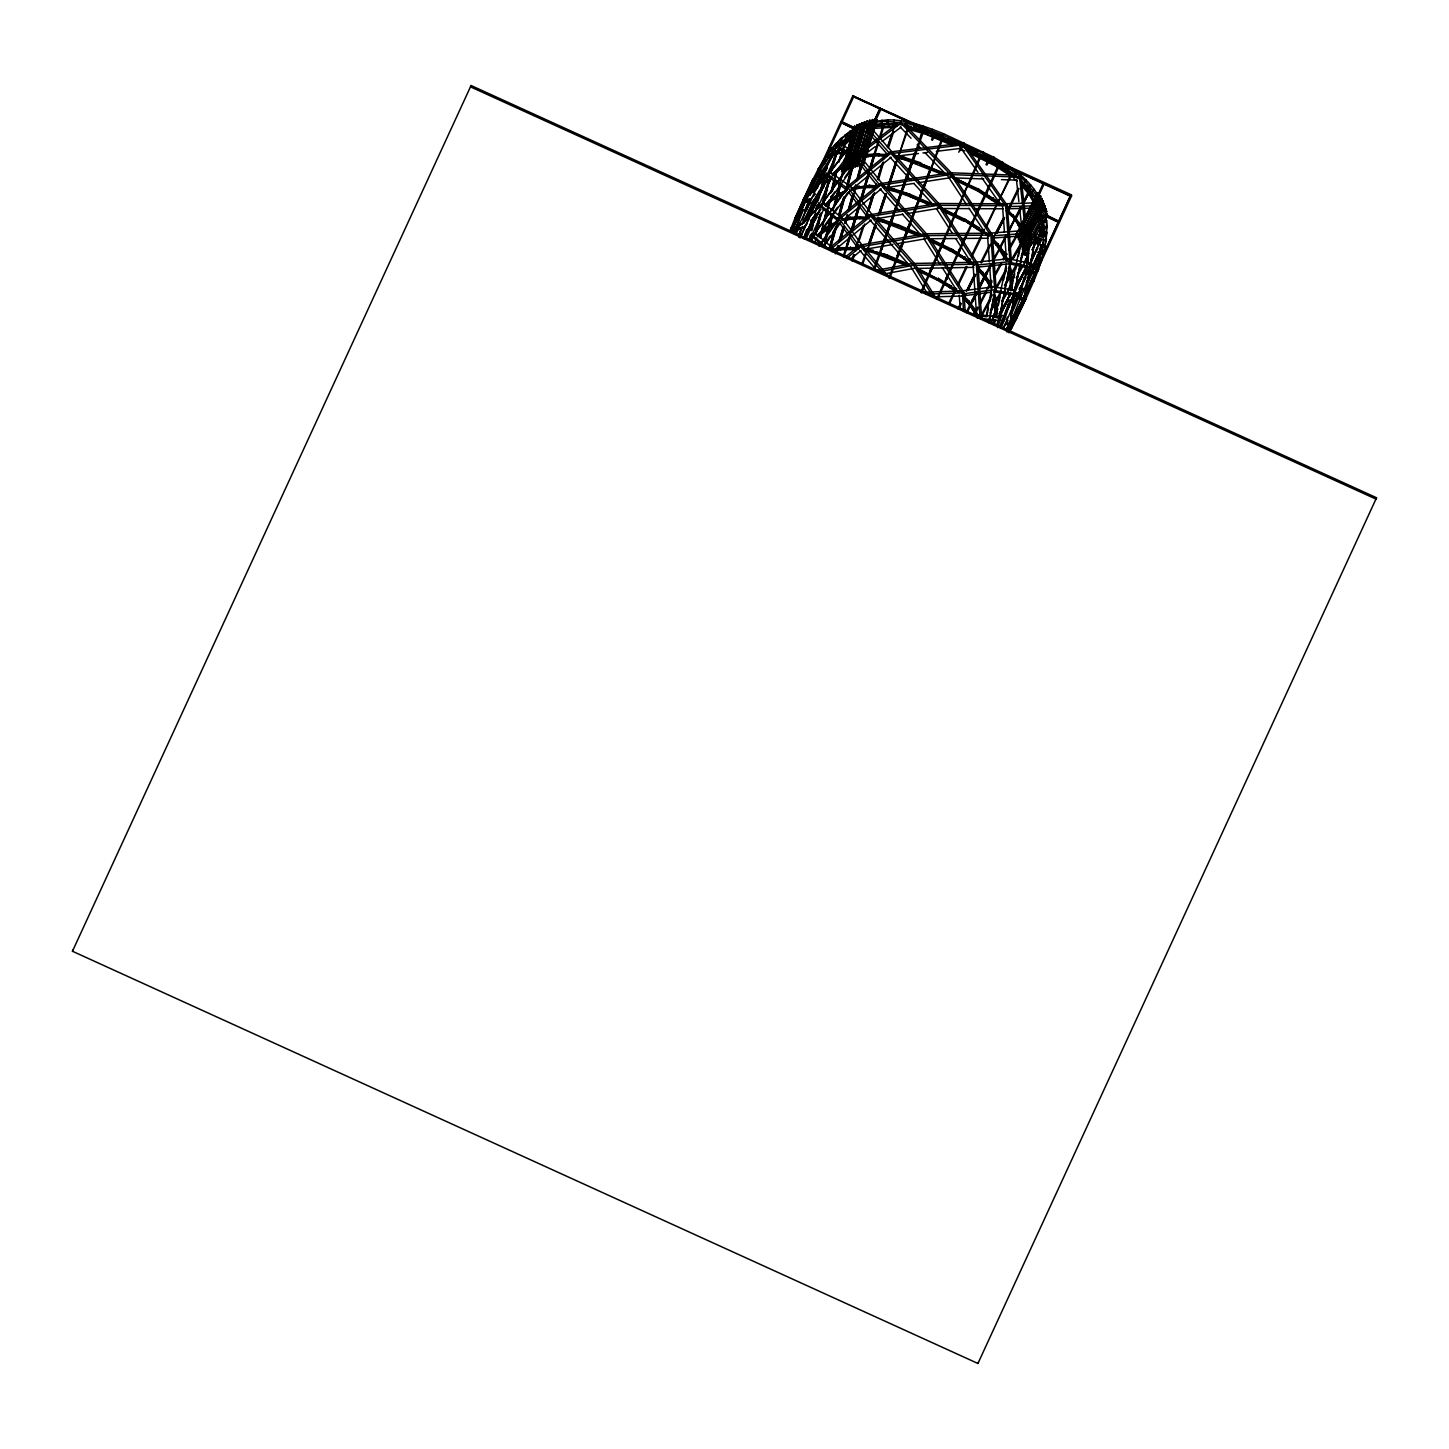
<?xml version="1.0" encoding="UTF-8"?>
<svg xmlns="http://www.w3.org/2000/svg" width="1449" height="1449" viewBox="0 0 1449 1449"><rect width="100%" height="100%" fill="white"/><g stroke="black" fill="none" stroke-linecap="round" stroke-linejoin="round"><path stroke-width="1.5" d="M887.331 123.509L887.965 119.814L894.142 120.032L893.435 123.726L899.956 124.415L900.735 120.738L894.232 120.032L893.526 123.726L887.331 123.509L887.965 119.814L870.632 121.897M1010.804 259.914L998.868 320.664L1010.804 259.914L1007.182 259.661M1047.029 226.352L1046.377 233.959L1044.131 233.796L1044.168 227.801L1046.413 227.891L1047.029 226.279L1045.979 216.77M1041.577 260.476L1037.955 270.728L1035.836 269.985L1036.452 268.409L1038.553 269.242L1037.937 270.764L1035.836 269.931L1038.842 261.255L1040.98 261.961L1043.208 254.209L1045.852 240.317L1046.413 227.891M838.464 217.748L858.949 245.859L862.517 245.732L842.032 217.64L838.464 217.748L838.373 221.262L847.339 233.543M1039.549 234.992L1039.766 227.312M847.085 190.217L847.23 186.722L850.798 186.649L872.642 215.34L869.092 215.412L847.23 186.722M866.357 219.107L859.782 218.6L859.837 217.314L868.621 218.002M875.051 187.899L869.346 187.464L869.617 185.381L858.75 187.012L859.003 188.261L869.436 187.464L869.726 185.381L879.253 186.106M886.77 156.365L878.782 155.749L878.855 154.482L887.15 154.282M878.782 155.749L879.181 153.666L868.15 154.5L867.969 156.583L864.021 157.579M995.046 317.367L995.463 308.891L997.111 308.076L996.006 298.349L994.702 298.458L995.372 316.552M996.369 317.476L996.785 308.999M996.695 316.661L997.111 308.184L995.481 308.999L996.785 308.891L994.575 295.433M1010.442 290.506L1009.736 271.615L1011.384 270.709L1012.525 280.852L1011.764 290.597M1010.768 289.691L1011.221 280.852L1012.525 280.943L1012.09 289.8M1026.508 262.034L1026.888 254.336L1028.536 253.521L1028.047 249.282M1026.725 263.157L1027.214 253.521L1028.536 253.521L1028.047 263.265M1027.812 262.142L1028.21 254.426M1040.871 237.201L1041.704 226.442L1043.008 226.551L1042.519 236.495M1041.197 236.386L1041.704 226.442M1042.193 237.292L1042.193 222.874M1044.349 220.628L1046.595 220.538L1046.413 227.801L1044.168 227.891L1044.783 226.279L1042.61 246.584L1038.824 261.309L1040.962 261.997L1041.596 260.422M1044.403 236.368L1044.747 232.184L1046.993 232.347M994.304 324.522L994.829 320.265M997.546 327.601L999.303 317.802L995.789 316.86M998.234 326.315L999.303 317.802M1009.971 324.504L1014.698 291.032L1009.971 324.504L1006.457 323.58L1007.254 317.132M1008.341 308.528L1009.428 299.943M1038.48 243.197L1039.024 239.085M1044.801 247.036L1042.61 246.511L1044.82 246.964L1046.468 238.777M1026.562 263.899L1030.927 239.411M1034.948 237.31L1030.311 266.978L1036.27 233.597M1037.738 221.733L1040.509 206.138M1038.643 220.248L1039.839 213.564M1020.259 298.585L1021.056 294.328M1026.001 269.641L1026.798 265.384M1024.153 297.48L1030.692 264.279L1025.168 294.129M906.349 265.565L872.352 252.361L872.66 251.13L887.313 255.06L909.157 264.442M863.097 248.214L872.986 250.315L872.352 252.361L866.484 251.112M918.213 235.752L882.912 222.041L883.636 220.013L898.434 224.921M876.826 220.737L882.984 222.059L883.564 219.994L873.276 217.803M887.114 189.692L893.562 191.069L894.196 189.022L909.628 194.148L908.903 196.158L893.49 191.051L894.124 189.004L883.401 186.722M920.912 162.849L904.756 157.506L904.122 159.535L896.424 157.887M994.105 324.522L994.883 320.573M1009.536 296.755L1010.351 292.626L998.053 321.624M1010.007 301.157L1009.192 305.286L1007.906 304.996L1009.174 305.359L1010.333 300.341M1024.932 273.626L1026.635 264.986M1027.504 267.431L1020.005 294.564L1018.738 294.147L1024.099 277.864M955.253 145.262L914.609 129.414L915.261 127.367L931.979 132.91M1040.02 242.925L1040.78 239.103L1029.678 266.236M1040.563 247.018L1039.44 252.742L1038.136 252.452L1039.766 251.927L1040.889 246.203M986.226 315.936L991.46 289.891M986.697 316.806L988.435 308.112M989.739 301.609L991.496 292.933M988.544 322.638L995.517 287.916L989.45 321.334M995.264 317.403L1006.294 263.953M998.343 305.449L1000.1 296.882M1003.632 279.784L1006.276 266.96M1010.678 290.633L1021.183 240.208M1013.829 278.262L1014.735 273.861M1015.658 269.478L1016.564 265.095M1018.393 256.328L1020.223 247.562M1023.447 247.073L1014.246 293.893L1022.94 252.235M804.34 237.781L805.264 233.506M808.524 218.582L809.919 212.188M806.513 229.666L805.173 238.161L806.115 233.887M808.85 218.998L813.396 200.034M810.299 214.687L812.889 204.218M805.97 236.422L807.365 230.029M810.625 215.104L814.247 200.415M796.081 234.43L798.508 225.7L795.954 234.213M1039.984 257.85L1042.429 248.54M814.537 215.104L810.987 230.319M815.533 210.721L816.512 206.338M817.508 201.972L824.101 176.343M811.784 228.598L817.308 204.635M818.305 200.252L824.898 174.623M814.899 217.658L813.903 222.041L813.052 221.661L814.7 220.32L816.185 213.746M817.671 207.189L818.649 202.806M821.8 206.211L826.147 187.591M822.597 204.49L828.393 179.676M823.141 204.508L829.245 180.056L823.92 202.806M809.176 239.429L810.226 235.1M811.838 230.699L813.396 224.197M810.552 237.636L811.585 233.307M830.694 193.297L833.736 180.727M834.751 176.524L836.562 170.62L832.849 189.855M831.491 191.576L834.026 181.107M835.041 176.923L836.562 170.638L835.602 176.905M832.052 191.576L834.588 181.089M825.568 218.944L831.309 196.14M814.791 234.847L819.826 214.434M815.57 233.144L820.116 214.76M816.131 233.18L821.185 212.749M816.928 231.46L821.474 213.094M840.04 182.339L832.976 209.634M841.108 178.1L843.771 167.523M843.499 170.04L833.211 210.014M840.348 184.82L834.932 205.83M840.601 185.237L835.711 204.128M808.777 201.103L809.357 198.821L802.583 220.031M822.869 224.414L826.546 209.942M827.614 205.812L829.444 199.962L827.922 208.239M824.771 220.646L826.872 212.387M841.561 171.471L854.62 126.154L856.431 126.969L844.169 170.565L843.372 172.268L841.561 171.471L854.62 126.154M857.047 124.886L846.832 160.169L848.643 160.966L845.691 171.054L843.861 170.257L856.25 126.606L857.047 124.886L860.525 126.244M843.861 170.257L846.832 160.169L848.643 160.966L846.216 169.153L846.995 167.45L859.492 123.726L861.322 124.542M798.001 230.373L799.124 226.062M824.535 240.588L831.328 215.901M832.124 214.18L825.314 238.868M832.722 214.18L825.948 238.922M827.886 233.126L832.976 214.561M859.492 123.726L847.683 163.574L848.462 161.853L850.291 162.668L848.824 168.247L848.027 169.95L844.658 168.555M847.176 183.769L851.668 166.726M846.85 186.323L851.903 167.142M853.081 164.951L846.343 190.543L845.492 190.163L847.14 188.823L845.492 190.163M847.701 186.704L853.316 165.385M849.386 166.454L861.992 122.676L863.821 123.491L851.197 167.251L849.386 166.454L848.589 168.156L861.992 122.676M812.599 201.773L811.223 210.413M815.932 189.348L818.395 181.397L817.58 187.99M816.167 189.692L818.395 181.397M825.839 170.022L826.981 165.802M826.057 170.402L827.777 164.081M824.372 178.825L825.532 174.605M821.71 189.765L826.328 172.884M819.5 237.165L820.695 232.8M819.681 237.636L829.444 199.962L830.295 200.342M820.333 237.527L821.529 233.18M820.532 237.998L822.072 228.906L822.923 229.268M838.591 215.376L843.191 198.567M838.808 215.756L843.988 196.865M845.129 192.663L846.288 188.461M839.442 215.738L844.622 196.847M839.659 216.136L844.839 197.227M852.827 168.066L866.357 122.549L864.546 121.734L863.749 123.455L851.016 167.251L852.827 168.066L866.339 122.604L867.118 120.901L870.777 122.694L871.573 120.973L869.744 120.176L868.965 121.879L856.069 165.566L854.258 164.751L867.118 120.901M864.546 121.734L851.795 165.548L855.29 167.269L858.297 158.448L860.126 159.245L858.587 164.86L857.79 166.563L855.979 165.766L869.744 120.176M856.522 180.527L861.249 163.393M856.721 180.962L861.449 163.828M857.971 178.752L861.503 165.91M858.17 179.205L862.3 164.208M859.692 160.948L872.425 119.543L874.236 120.358L860.344 165.983L858.514 165.168L872.425 119.543M1006.457 323.58L1007.381 320.175M829.987 172.848L834.153 157.905M830.186 173.264L836.145 151.91M831.436 171.091L832.614 166.816M834.407 160.404L836.979 152.29L832.215 169.37M823.865 247.417L826.745 237.201M862.155 160.93L863.224 157.162M861.901 162.976L875.142 119.035L876.971 119.85L863.713 163.791L862.934 165.476L861.104 164.679L861.901 162.976L863.713 163.791M862.934 165.476L875.54 123.6M838.844 161.564L841.905 150.768M839.025 161.998L844.55 142.582L845.401 142.962L841.09 158.068M848.136 210.159L852.338 195.398M848.317 210.558L852.537 195.796M853.733 191.576L855.544 185.237L856.395 185.617L849.766 208.819M849.585 208.421L852.592 197.879M982.911 153.467L983.527 151.928L981.951 155.387L982.911 153.467L942.955 135.264L942.085 137.238L943.534 133.725L932.54 129.341L923.375 126.135L922.125 129.722L942.122 137.257L992.474 160.803L994.086 157.361L943.571 133.743M850.853 152.308L852.664 146.077M853.859 141.93L855.671 135.699M829.697 246.276L834.461 229.848M835.856 226.08L829.897 246.62L830.748 247L837.287 224.396M831.146 244.591L836.508 226.116M869.472 173.3L865.56 185.726L864.727 185.363L867.824 174.623M869.69 168.175L878.112 141.368M861.086 198.459L868.621 172.92M869.871 168.627L873.602 155.749M865.56 185.726L868.676 175.003M871.157 166.418L874.272 155.677M871.338 166.852L874.435 156.13M849.368 148.033L851.269 141.513M863.785 146.077L865.687 139.702M867.607 133.326L870.143 124.813M871.573 120.973L859.329 160.966L857.518 160.151L858.297 158.448L860.126 159.245L859.329 160.948L857.518 160.151L858.297 158.448M838.899 241.24L843.227 226.805M839.08 241.585L843.409 227.149M844.64 223.019L847.122 214.778M840.366 239.556L844.079 227.167M845.328 223.055L846.56 218.926M840.547 239.9L844.26 227.529M845.492 223.4L847.973 215.158L847.176 216.861M859.04 204.381L850.744 231.478M860.308 200.161L864.093 187.464M859.203 204.798L850.889 231.84M861.793 198.422L864.944 187.845M860.054 205.178L852.392 230.156M861.938 198.821L866.357 184.023L864.727 185.363M798.96 237.491L801.406 228.779M865.216 149.193L868.386 138.76M869.654 134.594L872.823 124.161M835.33 253.865L837.83 245.696M836.816 252.198L838.681 246.076M877.514 178.97L882.115 163.936M883.419 159.644L884.741 155.351M877.641 179.404L882.894 162.234M878.492 179.785L883.618 162.161M864.274 153.413L865.053 151.692L866.882 152.507L866.085 154.21L866.882 152.507L865.053 151.692L864.274 153.413L873.095 124.831M851.106 234.285L847.737 244.265L848.824 237.69M849.603 235.97L843.155 256.509M847.737 244.265L850.309 235.988M851.595 231.858L859.257 206.881L843.988 219.524M868.277 208.656L872.244 195.977M867.734 211.192L873.023 194.275M874.345 190.036L876.337 183.697L876.391 185.78L875.54 185.4M868.458 211.156L873.747 194.238M868.585 211.554L874.544 192.536M843.988 256.89L848.534 242.544L846.886 243.885M794.36 233.85L804.503 202.045M879.416 137.293L883.31 125.049L882.532 126.751L884.162 125.429L880.268 137.655M875.069 153.974L874.218 153.594L875.069 153.974L878.963 141.748M857.699 242.218L863.061 225.682M865.071 219.487L867.082 213.293L867.136 215.376L866.285 214.995M858.551 242.599L864.582 223.997M888.925 182.918L895.862 161.509M889.016 183.353L895.953 161.962M896.007 164.027L888.382 187.573L888.328 185.49L887.531 187.193L889.161 185.87L887.766 190.091M889.867 183.733L907.835 127.041M872.352 252.361L873.059 250.333M882.912 222.041L883.636 220.013M893.49 191.051L894.196 189.022M893.145 155.025L904.683 157.47L904.049 159.517L943.444 174.876M875.015 219.053L898.108 225.718L897.71 226.932L898.489 224.939L923.14 235.553M939.876 172.395L920.187 164.86L920.586 163.665L948.153 174.586M1008.25 304.127L999.919 327.039M1009.5 304.544L1004.374 320.138L1003.106 319.722L1004.356 320.193L1003.433 318.907M793.98 232.909L795.592 228.109L796.859 228.525L795.229 233.325M906.748 127.729L914.681 129.432L915.333 127.385M931.58 134.123L932.033 132.946L944.06 138.126M1037.52 254.39L1032.956 268.355L1034.224 268.771L1039.748 251.999L1038.48 251.583M1039.766 251.927L1034.224 268.771L1032.992 268.3L1026.761 282.664M855.562 248.014L856.92 243.921M851.65 260.639L853.66 254.499M855.019 250.405L857.029 244.265M852.501 261.019L854.512 254.879M855.852 250.786L857.88 244.646M887.422 147.2L890.791 137.003M887.549 147.526L894.957 125.103L895.808 125.483M888.4 147.907L893.779 131.605M878.474 214.615L885.448 193.532M879.271 212.912L885.538 193.931M880.032 212.876L886.299 193.912M880.123 213.293L886.39 194.311M868.712 243.523L875.685 222.911M877.877 217.078L868.784 243.885L869.635 244.265L875.921 225.7M869.545 243.903L875.848 225.356M877.333 221.588L878.728 217.459M861.793 264.316L867.39 247.96M862.644 264.696L866.049 254.136M867.534 250.387L868.947 246.294M790.013 231.26L791.226 227.765L790.611 229.304L792.712 230.083L793.346 228.507L792.15 232.003M898.036 155.532L898.09 157.615L908.686 127.421M915.188 123.708L907.798 121.951L906.784 125.61L907.726 121.951L900.825 120.738L899.883 124.415L922.125 129.722L922.778 127.675L931.87 130.863L931.164 132.891L932.54 129.341M897.656 201.52L907.237 174.007M908.704 169.75L911.656 161.237M911.711 161.672L873.512 269.804M908.088 174.387L874.363 270.184M909.555 170.131L915.424 153.522M887.368 230.663L892.512 216.209M893.979 212.007L896.188 205.722M887.476 233.09L894.087 214.488M897.764 204.001L901.441 193.514M882.242 245.026L881.626 249.518L882.405 247.797L880.775 249.137L881.626 249.518L883.093 245.406M883.709 240.914L885.9 234.774M884.56 241.295L886.009 237.201M912.381 159.209L914.591 153.141M920.423 136.93L922.687 131.171L923.52 131.551L902.962 189.71L901.332 191.033M912.453 159.535L912.508 161.618L918.286 143.324M919.753 139.267L922.687 131.171M925.549 181.071L897.311 255.513L898.163 255.893L903.615 241.965M927.143 176.85L930.312 168.428M930.312 168.845L904.321 237.527M905.154 237.582L920.839 196.611L919.209 197.915L920.043 198.314L922.433 191.993M924.027 187.772L926.4 181.451M928.791 175.13L942.738 138.959L941.107 140.281L942.738 138.959M900.427 247.688L902.763 241.585M900.499 249.789L903.596 241.639M905.154 237.908L909.827 225.7L908.179 227.022L909.03 227.402L908.976 225.32M941.886 138.579L920.043 198.314M888.835 278.027L898.108 253.792L898.941 254.173L889.686 278.407M795.429 217.205L790.629 229.25L792.73 230.047L797.53 218.038L796.896 219.614L794.813 218.745L803.996 198.006M1036.452 268.409L1031.652 280.454L1033.735 281.323L1034.369 279.748L1025.186 300.486L1010.877 329.521L1008.866 328.488L1014.753 316.933L1007.037 331.64M72.45 951.25L471.07 85.527L1376.55 497.75L977.93 1363.473L72.45 951.25L72.993 949.892M471.07 85.527L470.527 86.868L1376.007 499.108L1376.55 497.75M811.567 203.095L803.38 199.509L813.016 179.024L794.831 218.708L796.896 219.614L820.297 170.004L818.323 168.917L830.784 149.754M797.113 229.087L793.237 226.605L797.348 228.489M798.942 225.519L797.838 227.547L793.418 226.298L801.043 229.666L802.366 226.424M811.132 204.019L804.974 201.212L809.321 202.48M804.974 201.212L805.644 199.69L809.756 201.556M818.323 168.917L817.689 170.493L819.663 171.562L814.41 181.56L812.4 180.564L818.305 168.972L820.297 170.004L819.663 171.562L817.689 170.493L823.014 160.911M815.044 179.984L814.41 181.56L812.418 180.527M823.104 178.028L816.946 175.22L821.293 176.47M816.946 175.22L817.616 173.681L823.775 176.488M807.745 200.143L808.959 200.686M839.206 153.884L829.172 148.595M839.877 152.362L829.589 147.671L839.623 152.978M819.663 171.562L829.371 155.387L828.719 156.963L826.89 155.659L831.273 149.808L833.103 151.131L824.3 163.646L822.416 162.451L827.506 154.119M824.952 162.071L824.3 163.646L822.38 162.487M857.337 130.7L841.144 122.604M858.007 129.16L841.561 121.68L857.772 129.776M1007.309 166.78L1071.481 196.176L852.845 95.906L920.966 127.476M810.045 195.289L821.818 171.163L822.652 172.612L821.837 171.127L823.014 171.743L825.169 168.211M995.391 160.259L1071.463 194.872L1070.793 196.412L853.117 96.594M853.298 96.286L927.559 129.359M853.57 96.956L791.571 231.568M831.744 157.452L830.603 156.782L831.382 158.321L822.652 172.612L821.529 171.924L834.262 152.127M850.201 131.044L851.451 132.891L850.128 131.098L844.876 136.043L846.252 137.782L846.941 136.206L845.419 134.576L844.803 136.097L846.325 137.746L833.066 151.185L831.309 149.754L840.818 138.561L854.982 128.11M802.366 224.124L814.139 199.89L822.615 185.997L823.394 187.537L822.615 185.997M826.437 181.542L813.813 200.705L814.954 201.375L814.139 199.89L802.692 223.309M835.711 144.646L837.45 146.059L835.765 144.592L840.873 138.506M828.122 179.006L822.67 185.925L823.394 187.537M844.803 136.097L840.257 140.046L841.851 141.622L842.467 140.082L838.011 144.592M803.253 238.451L807.491 229.612L808.343 231.043L807.51 229.558L808.687 230.192L816.783 216.952L815.642 216.281L807.202 230.373L808.343 231.043L816.457 217.767L815.678 216.227L820.895 209.598M840.275 145.371L853.407 133.888M839.152 145.951L847.846 137.691L848.462 139.43L841.217 146.295M831.998 174.967L844.731 163.809M854.022 132.457L850.835 134.413L849.585 132.565L855.073 128.055M847.955 162.216L839.098 168.229L839.877 169.279L839.406 167.432M854.367 129.631L855.616 131.479L856.232 129.939M859.384 127.114L863.477 124.197M824.861 205.523L831.708 198.531L847.484 189.475M846.27 191.431L832.487 199.582L825.803 206.446M825.187 204.707L831.617 198.585L832.233 200.324L831.291 199.401M861.177 126.407L865.27 123.491L865.995 125.574M817.109 235.861L823.684 229.123L831.817 223.599L832.269 225.464L818.051 236.785M832.595 224.667L824.137 230.989L823.286 230.011M817.435 235.046L823.612 229.196L824.227 230.934L823.358 229.938L836.779 222.023M839.859 193.568L840.275 192.717L840.529 194.691L832.161 200.397L831.382 199.328L839.859 193.568L840.637 194.637L844.133 193.061M837.359 223.182L832.161 225.519L831.581 224.36L838.826 220.447M880.811 109.363L874.236 123.636M873.312 127.421L877.478 126.371L877.442 124.324L871.175 125.882M896.768 126.154L877.37 126.389L882.206 125.23M881.246 121.589L875.576 122.277L876.011 124.415L881.59 123.745L881.952 120.05M867.969 156.583L868.023 154.518L868.078 156.564L878.891 155.749L879.072 153.666L879.217 154.934M881.499 123.763L881.336 121.589L887.259 121.336L887.422 123.509L881.499 123.763L882.206 122.223M859.003 188.261L859.058 186.196L851.342 188.135M844.423 220.737L849.983 219.342L850.038 217.278L868.929 217.187M850.038 217.278L849.857 219.36L859.873 218.6L860.163 216.517M842.521 219.161L849.929 217.296L850.291 218.545L842.195 219.976M896.84 124.886L888.599 124.252L888.545 125.52L888.509 124.252L897.166 124.071M833.501 251.565L840.637 249.771L840.71 247.707L858.913 247.616M856.413 249.536L840.529 249.789L840.71 247.707L833.447 249.518M893.435 123.726L894.142 122.205M851.016 188.95L869.617 185.381L869.436 187.464M859.782 218.6L860.199 217.785L850.183 218.564M854.62 248.558L850.165 249.047L850.454 246.964M907.328 120.72L905.208 125.411M908.288 121.155L906.168 125.846M914.609 129.414L929.515 133.435M904.756 157.506L894.758 156.238M928.755 204.707L908.849 196.14L927.088 203.041M885.23 187.99L909.682 194.166L935.547 205.305M934.315 133.725L931.508 139.847M935.293 134.159L932.468 140.281M906.676 264.75L886.553 257.053L887.368 255.078L886.553 257.053L887.313 255.06L872.751 251.148M961.556 146.132L958.749 152.254M963.042 144.157L963.639 142.618L962.118 146.095L963.639 142.618M960.651 150.642L962.77 145.951M955.126 291.466L950.29 287.826L951.395 286.014L950.345 287.862L937.449 280.218L938.427 278.335L959.473 292.1M917.018 268.029L938.119 279.132L937.449 280.218L918.086 270.909M930.385 241.295L950.544 250.985L946.849 248.25M973.33 263.356L951.486 249.065L950.49 250.967L963.893 258.9L964.563 257.813L951.432 249.047L927.233 237.419M988.798 158.539L985.99 164.643M939.513 207.098L964.907 219.306L978.926 227.602L977.948 229.503L964.291 220.411L946.777 212.007M942.538 210.938L964.02 221.262L964.943 219.324L987.729 234.231M989.758 158.973L986.95 165.095M1000.19 205.595L977.785 191.087L978.763 189.203L1002.871 204.961M954.963 180.129L977.84 191.123L978.437 190L952.029 176.343M967.153 150.678L990.736 162.016L983.201 157.434M990.736 162.016L991.623 160.06L983.762 156.293M1012.181 175.746L990.699 161.998L991.677 160.096L1014.916 175.148M950.29 287.826L951.395 286.014L916.692 268.844M950.345 287.862L937.775 279.403L920.35 271.035M1009.699 166.744L1015.876 171.163L1013.956 174.423L1000.752 165.512L1001.368 163.991M963.839 258.864L964.889 256.998L963.839 258.864L968.856 262.649M963.893 258.9L964.563 257.813M977.876 229.449L978.999 227.638L977.876 229.449L983.128 233.398M977.948 229.503L964.291 220.411M978.111 190.272L992.402 199.745L993.38 197.843L992.348 199.69L997.365 202.425M1006.765 169.026L1005.715 170.873L1012.507 174.931M1013.956 174.423L1014.517 172.848M1016.039 170.928L1013.231 177.05M1016.999 171.38L1014.427 176.887M977.84 315.266L974.543 308.709L973.094 310.158L967.371 302.406L968.675 300.794L962.661 294.853M964.418 299.508L967.425 302.479L968.675 300.794L974.489 308.619L973.04 310.05L975.521 314.958M976.952 269.442L981.625 274.078L982.875 272.376L976.644 266.218M1038.679 199.002L1036.868 195.778L1034.912 196.756L1028.156 187.573L1019.281 178.734L1021.346 175.619L1015.93 171.199M981.625 274.078L982.875 272.376M992.384 241.313L996.441 245.316L997.763 243.704L1003.976 252.09L1007.29 260.096M1006.113 260.621L996.387 245.243L997.691 243.631L992.275 238.27M973.094 310.158L974.489 308.619M1020.947 230.463L1018.14 224.903L1019.589 223.454L1013.086 214.687L1012.036 215.412L1018.212 224.993L1019.661 223.544L1021.527 227.258M1030.456 184.693L1028.21 187.645L1030.456 184.693L1026.254 180.165L1023.99 183.135L1026.2 180.111L1021.418 175.673M1025.638 181.705L1026.254 180.165L1024.063 183.19L1025.638 181.705L1036.832 195.687L1034.966 196.847L1035.528 195.235M1006.095 210.703L1011.764 216.299L1012.706 215.412L1005.914 207.605M1013.032 214.597L1011.764 216.299L1013.086 214.687M990.029 287.029L987.457 281.939L988.906 280.508L982.947 272.466L981.879 273.191L978.836 270.184M987.512 282.03L988.58 281.305L982.621 273.263L981.571 273.988L987.512 282.03L988.961 280.599L992.402 287.391M1034.278 200.705L1025.711 187.917L1027.087 186.378L1033.807 195.434L1035.455 200.161M992.076 288.206L988.906 280.508M1021.382 183.661L1025.765 187.99L1027.015 186.305L1021.165 180.527M1025.711 187.917L1027.015 186.305M997.437 244.519L1003.65 252.905L1002.527 253.539L1004.048 252.198L1007.616 259.28M1018.212 224.993L1019.661 223.544M1026.761 187.193L1033.481 196.249L1032.358 196.865L1026.019 187.102M995.481 308.999L994.376 299.273L995.988 298.24L994.902 294.636M1043.28 183.335L1033.88 203.729M1044.24 183.769L1034.858 204.164M1011.348 270.601L1009.736 271.615L1011.348 270.601L1009.12 263.048M1009.355 265.747L1012.199 281.667L1011.221 280.852M1043.715 211.047L1042.519 204.273M1045.671 214.832L1045.961 221.969L1043.751 222.24M1042.7 227.366L1041.378 227.258L1043.008 226.442L1042.03 217.694M1006.693 321.932L1007.924 322.457L1007.037 321.098M1010.496 316.498L1020.313 293.821L1019.082 293.296L1018.738 294.147L1020.331 293.767L1019.064 293.35M1044.131 233.796L1044.747 232.257L1046.993 232.42L1045.852 240.317L1043.624 240.009L1045.852 240.317M1006.801 324.558L1011.167 325.826M1014.735 316.987L1014.119 318.508L1016.147 319.505L1025.783 298.983M1010.913 326.423L1011.583 324.902M1041.65 252.035L1043.823 252.669L1043.208 254.209L1041.052 253.557L1041.65 252.035L1043.841 252.615L1045.417 245.497L1043.226 244.972L1045.435 245.424M1016.763 317.965L1010.859 329.575L1008.902 328.452M1018.774 298.548L1022.885 300.432L1023.755 298.023M1038.824 261.309L1039.458 259.733L1036.433 268.445L1038.571 269.188L1033.753 281.287L1031.652 280.454L1032.286 278.878L1014.119 318.508L1016.166 319.468M1028.699 271.615L1034.858 274.422L1031 271.941M1031.416 271.017L1035.292 273.499L1031.181 271.633M1025.186 300.504L1023.139 299.563L1025.186 300.486L1025.801 298.965M1036.56 243.74L1047.084 247.815M1043.407 245.008L1047.265 247.507L1036.977 242.816M1044.421 215.865L1058.821 222.422L1046.721 216.191M1045.091 214.325L1059.237 221.498L1044.856 214.941M977.93 1363.473L978.473 1362.132M1044.168 240.443L1009.917 324.105L1010.804 321.968M797.674 228.272L798.997 225.03L795.048 234.43M993.163 323.616L995.01 319.269M996.532 325.047L999.23 318.617L995.88 317.204M1006.548 322.71L1007.435 320.573M999.538 327.347L1014.626 291.883L999.647 327.22M801.496 228.489L798.87 234.629L802.003 227.747M969.055 184.005L968.276 185.707L980.937 156.347L980.085 155.967L955.579 214.488L954.728 214.09L968.204 183.625M1000.245 326.605L1002.853 320.501M1004.592 316.443L1008.957 306.282M1013.304 296.139L1026.381 265.656M1003.487 328.18L1030.583 265.095L1027.25 263.627M920.749 292.553L930.982 268.771L931.834 269.152L921.6 292.933M998.27 320.881L999.23 318.617M803.615 209.58L795.302 228.87L796.515 229.395L795.284 228.924L796.841 228.58L799.504 222.422M804.521 210.92L809.285 199.853L808.089 199.31M931.2 134.92L931.707 133.743L955.76 144.103M920.133 164.842L920.64 163.683L945.889 174.55M908.849 196.14L909.682 194.166M930.204 270.474L943.082 240.824L943.915 241.222L931.834 269.152L930.204 270.474L931.834 269.152M931.037 270.854L945.69 237.165M1000.806 328.38L1004.682 319.378L1003.451 318.852M1011.004 311.988L1019.082 293.296M1024.751 290.579L1034.532 268.011L1033.318 267.485M946.686 234.792L956.358 212.786L955.525 212.387L942.285 242.544L943.915 241.222L942.285 242.544L943.136 242.925M806.369 210.92L810.788 201.031M800.917 235.97L829.317 173.463L800.156 237.89M805.137 235.517L806.966 231.478M809.701 225.446L813.342 217.386M826.999 187.193L831.563 177.14L827.488 182.339M804.358 237.437L813.469 217.296M818.033 207.225L831.708 177.032M985.936 195.054L999.14 165.965L997.51 167.287L998.289 165.584L971.663 223.037L972.496 223.436L986.715 193.351L985.881 192.952L985.936 195.054L986.733 193.351M1029.623 267.25L1030.583 265.095M936.833 298.621L946.65 277.049L947.501 277.447L940.455 292.879M937.684 299.019L939.459 295.089M805.916 239.194L822 204.182L820.913 206.338M811.223 236.567L823.412 209.87M971.663 223.037L973.293 221.733L972.496 223.436L972.442 221.335L958.532 251.13L959.383 251.51L973.293 221.733M945.871 278.751L959.31 249.427L960.162 249.808L946.704 279.15L946.65 277.049M997.564 202.896L1011.963 174.441L1011.13 174.061L986.226 227.62M993.634 239.157L993.579 237.075L994.412 237.455L981.444 262.939M1018.212 188.243L1007.164 211.083L1007.943 209.38L1008.015 211.482L1019.064 188.642M1007.164 211.083L1008.794 209.779L1008.015 211.482M1021.074 184.584L1021.02 182.483M976.735 293.567L972.84 301.229L972.007 300.831L976.68 291.466M972.84 301.229L976.554 293.767M978.691 289.728L987.276 272.702L986.425 272.303L978.818 287.427M978.492 289.927L987.276 272.702L986.425 272.303L986.479 274.404L991.569 264.714M1006.783 235.825L993.561 258.755M1000.752 247.29L1005.932 235.426M1009.355 229.322L1021.907 206.827M1028.663 191.214L1028.718 193.315L1028.663 191.214L1022.976 202.625M991.514 280.508L991.569 282.609L991.514 280.508L979.868 303.058M1005.208 255.441L1006.82 254.118L1003.722 259.86M1015.821 235.082L1016.6 233.38L1018.412 234.231L1017.633 235.933L1015.821 235.082L1037.611 192.989L1039.422 193.822L1038.643 195.524M1017.633 235.933L1023.99 224.052L1023.211 225.772L1021.4 224.921L1022.179 223.218L1023.99 224.052L1023.211 225.772L1021.4 224.921L1022.179 223.218L1023.99 224.052L1039.422 193.822M1020.911 226.769L1020.965 228.87L1020.911 226.769L1018.774 230.626M1036.832 194.691L1037.611 192.989M1017.144 237.364L1017.923 235.662L1019.734 236.513L1023.918 228.906L1022.125 228.054L1017.144 237.364L1018.937 238.216L1019.734 236.513M1038.227 197.082L1039.005 195.361L1040.817 196.213L1040.02 197.915M1019.136 237.962L1018.357 239.665L1020.15 240.516L1042.085 198.622L1040.273 197.788L1019.136 237.962L1020.929 238.813L1019.462 242.001L1021.255 242.852L1042.465 202.788L1043.244 201.085L1041.433 200.234L1019.462 242.001M1021.038 234.412L1023.918 228.906L1022.125 228.054L1039.005 195.361M1022.958 235.463L1023.737 233.76L1021.925 232.927L1021.147 234.629L1021.925 232.927L1023.737 233.76L1022.958 235.463L1042.085 198.622M1039.494 199.491L1040.273 197.788M1009.645 264.895L1010.424 263.193M1044.294 203.566L1022.269 245.225L1020.458 244.374L1042.483 202.733L1044.294 203.566L1042.646 206.972M1021.255 242.852L1043.244 201.085M1023.447 238.632L1021.636 237.781L1023.447 238.632L1020.458 244.374M1041.433 200.234L1040.654 201.954L1042.465 202.788M1001.893 291.466L990.373 310.466M1022.269 245.225L1023.048 243.504L1021.237 242.671M1043.443 205.251L1021.364 246.783L1024.733 248.377L1027.558 243.396L1025.765 242.544L1022.94 247.525L1022.161 249.228L1025.421 250.858L1024.642 252.561L1022.849 251.709L1027.884 242.581L1029.696 243.414L1028.899 245.135L1046.794 211.282L1045.001 210.431M1038.281 212.242L1039.078 210.54M1010.768 274.205L1011.547 272.484L1011.601 274.604L1010.768 274.205L1016.184 264.877M1041.704 204.436L1045.236 206.102L1024.57 245.135L1025.765 242.544L1027.558 243.396L1023.954 250.079L1024.733 248.377M1024.57 245.135L1025.765 242.544M1027.558 243.396L1026.78 245.098L1024.968 244.265L1026.78 245.098L1046.069 208.674L1044.276 207.823M1029.913 242.653L1031.724 243.504L1025.24 255.096L1023.429 254.245L1024.226 252.524L1029.913 242.653L1031.724 243.504L1030.927 245.225L1029.134 244.374M1028.899 245.135L1029.696 243.414L1027.884 242.581M1046.069 208.674L1045.29 210.377L1043.479 209.544M1011.891 285.091L1011.837 282.972L1011.891 285.091L1011.837 282.972L1007.635 290.289M1025.24 255.096L1026.019 253.376L1024.226 252.524M1029.134 244.374L1030.927 245.225L1031.724 243.504M1046.015 212.985L1046.794 211.282M1028.319 255.115L1026.218 259.027L1027.015 257.324L1027.069 259.425L1027.015 257.324L1023.755 262.812M1026.218 259.027L1027.015 257.324M1046.631 215.647L1047.41 213.927L1045.617 213.094M1040.636 231.858L1040.69 233.959L1040.636 231.858L1034.351 243.613M1016.528 284.638L1025.457 269.387L1014.988 286.793M1024.66 271.09L1025.512 271.488L1025.457 269.387M1000.281 326.985L1000.245 324.866M1023.103 288.315L1014.952 303.185L1014.898 301.066L1021.02 289.909M790.611 231.134L852.845 95.906M793.001 227.221L793.672 225.682M828.919 149.211L829.589 147.671M840.891 123.201L841.561 121.68M852.863 97.21L853.533 95.67M818.45 183.498L819.246 181.777M819.482 193.224L821.13 191.866L820.279 191.503M844.55 142.582L843.753 144.302L845.401 142.962M871.628 126.661L880.086 108.313L871.392 127.277M872.66 128.852L872.606 126.769M829.118 224.251L830.766 222.911M894.957 125.103L895.011 127.186M923.52 131.551L921.89 132.873M891.026 220.411L891.823 218.69L891.878 220.791L891.823 218.69M897.311 255.513L898.941 254.191M980.085 155.967L980.158 158.05M954.728 214.09L955.525 212.387M955.579 214.488L956.358 212.786M958.532 251.13L959.31 249.427L959.383 251.51M946.704 279.15L947.501 277.447M1011.13 174.061L1011.185 176.144L1011.963 174.441M1014.952 303.185L1014.898 301.066M1007.834 331.767L1019.1 307.297M1022.867 299.128L1041.65 258.339M1043.534 254.263L1070.757 195.126L1008.522 330.336M1022.885 300.432L1023.32 299.508L1019.208 297.643M1034.858 274.422L1035.528 272.883M1046.848 248.413L1047.518 246.891M1058.821 222.422L1059.491 220.882M1008.794 332.201L1071.735 195.561M828.448 181.759L829.245 180.056M835.783 172.34L836.562 170.638M836.616 172.721L837.413 171M858.859 125.701L858.062 127.403L856.25 126.606M811.313 240.715L814.338 234.448L811.494 240.588M847.846 162.686L846.035 161.871L846.832 160.169L846.035 161.871L847.846 162.686L848.643 160.966M814.773 242.182L816.675 238.089M851.795 165.548L850.4 168.953L846.995 167.45M853.461 166.454L854.258 164.751M874.363 120.738L875.142 119.035M876.174 121.553L876.971 119.85M855.598 187.319L855.544 185.237M898.09 157.615L898.887 155.912M891.878 220.773L892.675 219.071M797.838 227.547L837.594 143.922L840.855 145.552M804.123 223.055L819.591 190.435M827.325 174.115L839.895 147.599M948.497 303.783L955.851 288.224M949.349 304.163L956.702 288.623M967.099 266.906L958.532 284.728L957.698 284.348L966.248 266.507M967.968 262.849L969.834 258.936M968.82 263.247L970.685 259.335M812.871 192.645L823.014 171.743M805.463 220.791L815.298 200.505L814.103 199.944M804.449 239.013L808.687 230.192M977.84 191.123L978.709 189.167L949.801 176.235M964.02 221.262L964.907 219.306M950.544 250.985L951.432 249.047M937.503 280.255L938.391 278.299M957.898 308.709L960.56 303.149M958.586 309.325L961.411 303.547M964.219 297.769L966.103 293.93M1008.993 323.688L1012.905 315.647M971.736 255.006L984.378 229.232M971.609 257.379L981.516 237.274M1006.041 330.481L1011.076 321.587L1006.403 329.267M967.171 289.673L974.815 274.187M966.374 291.376L974.036 275.908M968.004 290.054L975.666 274.585M977.568 270.709L979.488 266.833M968.167 289.836L974.869 276.288M985.592 226.913L998.343 201.194M1021.074 206.428L1008.033 231.514M1016.492 215.756L1008.866 231.912M1023.809 203.023L1029.514 191.612M1015.441 219.958L1021.128 208.529M1024.914 200.922L1028.718 193.315M966.085 312.459L972.786 299.11L973.637 299.508L966.936 312.857M950.671 177.756L952.265 174.641L1018.502 177.068M980.593 262.559L989.576 244.917M978.636 287.627L986.425 272.303M972.007 300.831L975.901 293.169M1021.4 224.921L1035.8 196.702M1026.671 215.466L1030.511 207.931M1027.522 215.865L1032.322 206.446M973.819 314.578L977.695 307.025L977.749 309.126M974.652 314.958L977.568 309.307M1029.279 214.38L1037.23 199.002M1023.139 230.608L1040.817 196.213M995.626 233.108L1003.849 217.296M992.8 238.777L1003.052 218.998M996.477 233.506L1004.682 217.676M996.713 233.235L1003.903 219.379M980.502 303.62L986.624 292.082M988.399 288.478L991.37 282.79M994.086 157.361L993.072 159.281L994.123 157.38L1009.645 166.707M990.5 264.551L985.646 274.006L986.479 274.404M993.38 261.074L1001.531 245.569M1029.062 242.128L1031.163 238.161L1029.496 230.174L1027.848 230.59M1030.964 240.697L1044.566 215.068M1030.927 245.225L1047.41 213.927M981.027 315.411L992.185 294.654M981.861 315.81L990.826 298.965M1037.448 212.423L1040.636 206.446M1045.236 206.102L1023.157 247.634L1023.936 245.932L1022.143 245.08M1040.183 219.705L1042.193 215.937M1032.05 249.88L1041.487 232.238M1032.304 249.626L1037.538 239.846M836.49 145.969L837.594 143.922M1000.951 244.935L1005.153 237.129M820.985 179.513L827.107 168.193M994.612 274.767L1000.824 263.283M1002.889 259.462L1005.986 253.72L1006.82 254.118M994.412 277.067L1001.657 263.682M990.138 312.839L997.691 298.911M1030.674 259.715L1038.245 245.986M1029.424 263.972L1037.792 248.522M1027.975 271.814L1032.123 264.207M1025.964 277.719L1019.516 289.112M1027.776 274.096L1036.071 258.9M992.8 316.425L997.111 308.583M993.09 316.19L996.332 310.303M990.41 322.71L997.963 308.981M990.699 322.457L996.097 312.658M1017.162 297.208L1020.223 291.629M1026.182 282.736L1029.007 277.284M1009.192 247.942L1015.858 236.187M1008.957 250.279L1017.759 234.647M996.006 287.319L1006.711 268.282M996.858 287.717L1006.512 270.565M996.061 300.233L1001.042 291.086M1004.465 285.362L1011.547 272.484M1005.045 285.906L1012.38 272.883M1010.678 260.892L1020.657 243.631M1012.579 259.389L1021.201 244.229M1012.887 259.208L1019.335 247.833M1024.642 252.561L1029.696 243.414M1001.585 301.157L1005.787 293.839M1002.165 301.664L1012.67 283.37M1006.747 328.217L1020.024 305.123M1005.95 330.173L1022.541 301.301M1023.429 254.245L1025.331 250.949M1021.291 255.694L1023.465 251.963M1011.601 274.604L1017.796 263.555M1021.056 257.958L1025.385 250.496M999.067 313.872L1010.333 294.527L999.412 313.654M998.778 316.19L1007.798 300.722M999.122 315.973L1008.142 300.504M1015.314 172.739L1013.902 174.387L1019.335 178.788L1020.748 177.14L1015.314 172.739L993.525 158.919L992.42 160.785L1000.806 165.548L1002.545 162.179L1000.806 165.548M1006.711 331.694L1009.518 326.931L1011.493 327.999M1008.993 332.763L1011.474 328.035L1009.518 326.931M997.872 322.91L1002.346 315.339M997.6 325.21L1000.951 319.523M1017.542 273.698L1021.889 266.362M1016.22 277.755L1027.848 257.723M1004.157 326.079L1006.421 322.276M1003.378 327.981L1007.924 320.374M1006.041 330.01L1010.931 322.421L1006.403 330.01M1013.503 291.05L1025.131 271.706M1013.883 290.832L1022.016 277.302M1013.702 296.429L1016.003 292.662M1007.653 308.166L1016.854 293.06M1019.154 289.275L1021.454 285.489M1007.997 308.003L1010.315 304.218M1012.616 300.45L1017.216 292.879M814.954 201.375L823.757 186.667M1005.787 170.91L1006.439 169.823L991.351 160.911M1002.201 323.435L1004.465 319.776M1012.362 306.953L1015.731 301.464M809.756 198.948L807.926 201.918L815.624 193.876M817.888 235.861L814.863 233.832L809.647 239.81M797.548 227.801L822.543 203.548L797.548 227.801L800.572 229.848L807.165 223.762M844.858 171.163L820.677 205.758L847.122 169.207M830.893 197.372L834.715 191.902M844.894 177.339L849.983 170.058M826.799 204.508L853.533 166.273M821.981 229.377L837.468 207.279M843.916 198.06L847.774 192.536M819.138 234.792L850.092 190.58M818.794 246.004L837.757 219.125L840.13 217.169L842.648 219.777M819.88 245.859L840.13 217.169M825.097 243.233L830.168 236.06M832.686 232.474L839.025 223.508M824.934 244.881L841.38 221.57M849.422 146.132L828.031 174.894L850.454 146.095M834.189 173.916L847.574 155.931M834.878 156.401L840.945 148.921M829.335 155.441L832.614 151.058M833.936 152.942L830.313 157.524L831.418 158.267M834.117 154.463L831.708 157.524L830.639 156.727M836.526 151.402L838.935 148.341M835.004 153.739L837.413 150.678M827.814 181.542L830.549 178.082M819.265 212.061L815.352 217.024L816.457 217.767M831.925 148.233L836.327 143.107M833.664 149.645L836.598 146.24M806.695 196.973L829.824 172.829L806.405 198.35M842.992 144.121L848.77 138.615M832.324 174.152L839.333 167.486L840.275 168.41L833.247 175.075M832.94 175.89L839.949 169.225L839.007 168.301M1025.765 187.99L1026.707 187.12L1020.839 181.342M826.111 205.631L832.559 199.509M818.359 235.97L824.535 230.119M997.691 243.631L996.767 244.519L992.692 240.498M996.441 245.316L997.383 244.446L991.949 239.085M1011.42 261.472L977.948 264.968L975.648 262.233L1009.12 258.719L1011.42 261.472L1008.848 263.863L977.604 267.141M810.462 220.719L818.703 213.112M808.27 239.828L814.863 233.832M843.716 145.824L849.422 140.644M993.561 291.901L996.169 289.546L993.887 286.775L961.756 290.923L964.038 293.694L996.169 289.546M845.202 257.288L858.623 246.04L861.865 245.624L846.777 258.266M851.016 258.882L861.068 250.46M845.401 161.165L844.459 159.752L855.055 151.692L856.558 151.439L857.301 152.96L854.602 154.771L853.841 153.268L852.338 153.522L853.099 155.025L852.338 153.576L856.558 151.439M844.459 159.752L848.408 157.18L849.349 158.593M834.986 249.862L871.139 220.049M862.608 204.2L881.209 188.895M828.756 249.463L831.146 247.507L833.646 250.116M852.773 188.479L891.153 157.235M848.462 157.18L853.787 153.25L854.62 154.735L849.349 158.629L848.462 157.18L847.049 157.579L847.919 159.028L847.031 157.615L848.408 157.18M869.364 144.846L897.185 123.908M865.614 149.772L900.409 123.6M866.43 153.214L875.124 146.675M882.079 141.441L901.206 127.041M849.965 133.978L846.868 136.26L845.473 134.522M846.252 137.782L850.907 134.359L849.512 132.62M1028.754 186.052L1030.529 184.748L1034.206 189.366L1031.833 192.192L1034.26 189.439L1037.448 194.166M1028.156 187.573L1029.913 186.287M853.081 134.703L847.593 138.434L848.371 139.484L852.03 137.003M839.877 169.279L843.409 166.87M1032.412 196.973L1033.481 196.249M1019.589 223.454L1018.538 224.178L1012.036 215.412M1003.976 252.09L1002.925 252.814L996.713 244.428M1002.599 253.629L1003.65 252.905M968.747 300.867L967.678 301.591L976.662 315.791M967.371 302.406L968.421 301.682L976.698 314.433M1025.421 226.932L1022.795 223.381L1021.364 224.251L1022.197 226.298L1023.628 225.446L1025.421 226.932L1023.99 227.801L1027.16 230.862L1028.663 230.119L1024.642 224.885L1027.106 228.507L1025.638 229.304L1024.86 227.203M824.173 246.873L814.682 238.795L812.961 235.662L816.131 233.869L831.925 247.326L833.646 250.46M831.925 247.326L828.756 249.119L812.961 235.662M1023.936 227.783L1026.327 226.406L1027.106 228.507M837.739 220.556L822.344 208.511L820.677 205.341L823.865 203.585L840.963 216.988L842.63 220.157M840.963 216.988L837.776 218.727L820.677 205.341M828.031 174.568L831.219 172.848L849.73 185.979L846.524 187.7L828.031 174.568L829.661 177.756L846.47 189.692M856.721 127.24L860 125.592M857.736 127.947L854.457 129.595L855.544 131.515M1027.975 227.982L1025.584 229.304L1024.878 227.167L1026.381 226.406L1028.663 230.119M854.928 152L861.557 151.366L854.928 152L855.417 153.612L857.681 153.703L857.21 152.054L859.203 151.131L859.692 152.743M855.417 153.612L857.428 152.652M845.365 191.087L839.949 193.514L840.529 194.691M987.457 281.939L988.635 281.414M973.366 309.253L974.543 308.709M1029.496 229.594L1027.106 230.844L1026.472 228.67L1028.011 228L1029.496 229.594L1030.13 231.768L1028.591 232.456M859.547 152.217L861.883 152.525L862.191 154.137L859.891 153.848L859.547 152.217L866.357 152.163L866.629 153.811M862.227 154.155L861.883 152.525L866.357 152.163M870.65 125.538L865.379 127.095L864.655 125.031L869.925 123.455M850.545 156.999L851.958 156.601L851.124 155.17L849.675 155.496L851.07 155.152L851.958 156.601L850.491 156.981M1031.326 244.827L1030.637 240.117L1028.953 240.407L1029.551 241.711L1028.337 233.814L1029.949 233.434L1031.018 238.053L1030.348 236.767L1028.718 237.075L1029.134 243.74L1030.819 243.523L1031.326 244.827L1029.641 245.044M1029.044 235.136L1030.692 234.72L1029.496 230.174M870.849 126.697L877.116 125.139M873.638 126.606L877.804 125.556M863.658 156.347L878.746 154.482M864.347 156.782L868.404 155.768M855.562 188.406L859.438 187.428M851.378 190.181L859.112 188.243L858.75 187.012M844.731 219.94L850.291 218.545M833.121 250.333L840.275 248.54M1009.772 271.724L1011.04 271.416M994.72 298.566L995.988 298.24M1006.838 259.951L1010.315 259.099L1029.768 263.247L1030.583 266.779L1027.106 267.63L1009.808 263.953M1014.608 293.622L995.861 290.706L995.083 287.156L1013.829 290.072L1014.608 293.622L1011.112 294.437L994.449 291.847M1028.337 233.814L1030.004 233.47L1030.656 234.756L1029.007 235.118M1042.882 216.807L1045.055 216.372L1042.863 216.716M875.504 270.492L912.254 263.627L915.116 264.968L878.366 271.832M883.944 274.006L914.21 268.337M863.876 249.518L892.856 244.464M897.311 243.686L926.291 238.632M857.301 152.96L855.798 153.214L855.055 151.692M873.982 219.107L902.962 214.289M907.418 213.546L938.626 208.348M874.671 128.327L895.192 127.168M974.851 315.266L979.325 314.578L981.589 317.367L977.133 318.055M886.118 187.7L914.319 183.335M918.648 182.646L949.004 177.937M963.567 295.777L991.424 292.191M956.865 143.886L889.921 151.982L892.638 153.377L961.81 145.009M896.152 156.202L918.467 153.503M922.922 152.96L927.396 152.417M936.326 151.33L960.868 148.359M1044.367 220.719L1046.576 220.447M879.815 124.125L888.835 123.437M888.509 124.252L877.225 125.121L877.37 126.389M872.66 155.441L868.295 155.786L868.15 154.5M865.596 186.975L869.762 186.649M849.712 218.093L859.728 217.314M1041.704 226.551L1043.008 226.442M1018.393 230.989L990.102 233.144L992.42 235.861L1020.694 233.706M850.02 247.779L840.384 248.522L840.529 249.789M992.058 238.125L1020.331 235.97M1012.525 280.852L1011.221 280.943L1010.062 270.8M1010.895 281.758L1012.199 281.667M995.68 299.164L994.376 299.273L993.326 295.759M995.807 308.184L997.111 308.076M1045.979 222.059L1043.733 222.15L1044.168 227.891M923.049 292.245L961.049 290.995L963.694 292.879L925.694 294.129M933.084 296.954L962.136 295.994M1037.267 202.842L1005.171 203.766L1007.363 206.591L1035.166 205.794M1006.838 208.837L1034.64 208.022M915.985 268.445L973.819 267.341M930.312 238.723L957.064 238.505M961.538 238.469L988.29 238.234M940.419 208.493L969.58 208.638M974.072 208.656L1003.215 208.801M887.349 121.336L907.11 123.473L922.723 127.657M1016.003 175.166L949.765 172.739L952.265 174.641M955.09 177.919L983.799 178.97M1001.458 179.622L1016.908 180.183M892.982 125.031L897.094 125.357M878.855 154.482L886.824 155.097M869.4 186.178L877.025 186.776M869.672 186.649L873.475 186.939M1028.536 253.629L1026.888 254.426L1028.21 254.336L1027.721 250.079M858.587 248.431L850.128 247.779L850.074 249.047L840.855 248.993L840.583 247.725M981.498 316.208L985.99 316.679M984.487 320.012L995.68 321.207M1044.131 233.724L1046.377 233.959M907.328 125.683L911.294 126.534M907.002 126.498L931.653 133.725M896.75 157.09L918.485 163.393M887.44 188.877L891.733 189.801M1030.583 266.779L1011.13 262.649L1010.315 259.099M1024.081 277.936L1025.385 278.226L1023.773 278.679M864.745 249.445L872.66 251.13M1041.034 253.629L1043.226 254.136M909.411 129.468L925.386 134.105L952.41 145.371M798.001 228.054L801.514 228.996M915.243 123.726L923.321 126.117M1036.307 234.086L1044.349 236.604M1034.93 237.038L1044.983 240.19M1035.419 238.976L1041.451 240.86M904.448 158.303L920.586 163.665M893.798 190.236L909.229 195.343M1038.154 252.38L1039.422 252.814M1033.282 267.54L1034.55 267.956M883.238 221.226L898.036 226.116M872.678 251.546L886.933 256.256M931.924 130.881L942.919 135.246M931.526 134.105L953.587 143.596M909.356 194.981L933.247 205.251M898.163 225.754L924.879 237.238M900.028 226.986L920.586 235.825M887.06 255.893L908.831 265.258M800.446 228.036L801.677 228.562L800.464 228.018M856.757 164.063L858.587 164.86M848.462 161.853L850.291 162.668M842.34 169.768L844.169 170.565M859.311 163.465L861.123 164.28M803.38 199.527L805.445 200.451M871.628 121.263L873.457 122.06M861.213 124.397L863.024 125.194M853.823 127.874L855.635 128.671M931.671 131.243L941.941 135.916M948.117 138.724L960.452 144.339M964.563 146.204L976.898 151.819M983.056 154.626L991.279 158.376M925.078 129.359L962.534 146.566M966.193 148.07L997.021 162.107M843.191 123.527L855.526 129.142M817.363 174.297L821.474 176.162M1019.444 297.027L1023.555 298.892M1007.218 323.634L1011.33 325.518M960.687 149.03L964.799 150.95M970.939 153.829L995.119 165.856L1010.641 175.963M1020.241 240.299L1022.052 241.15M967.697 149.537L991.297 160.875M971.41 151.765L979.27 155.532M953.388 178.408L978.166 190.308M937.249 206.972L964.581 220.121M928.936 239.194L951.105 249.844M930.711 240.498L936.76 243.396M813.777 200.741L814.972 201.32M1006.276 323.091L1009.536 324.721M982.947 153.485L993.471 158.901M991.007 161.183L1004.211 168.99M978.437 190L993.072 198.658M848.734 148.83L839.333 143.27L836.236 145.154L847.502 151.819M838.029 148.251L845.528 152.706M952.736 251.293L969.182 261.834M826.854 155.713L828.756 156.909M1006.512 169.877L1017.832 178.39M993.126 198.694L1000.969 204.599M978.673 228.453L989.16 236.35M978.202 228.652L983.454 232.601M964.617 257.85L974.688 265.421M822.67 185.925L823.72 186.722M951.087 286.83L957.535 291.684M950.616 287.011L955.452 290.669M815.678 216.227L816.729 217.006M1013.829 178.462L1017.107 181.234M1020.802 177.195L1025.584 181.65M1021.69 182.846L1026.091 187.193M1007.019 209.815L1012.706 215.412M1006.421 209.888L1010.678 214.09M847.52 138.506L848.462 139.43L847.919 137.637M977.876 268.572L982.567 273.191M962.335 295.668L968.349 301.609M1021.509 185.472L1028.899 194.184L1034.151 203.403M904.665 124.451L952.391 173.952L949.367 173.337L901.64 123.835M900.3 127.059L911.077 138.235M917.235 144.628L920.314 147.816M924.933 152.616L946.487 174.967M840.257 140.046L841.797 141.676M1030.13 231.768L1028.011 228M890.103 157.271L911.258 180.582M914.283 183.914L933.935 205.577M880.086 188.931L899.358 210.721M902.329 214.054L921.6 235.825M868.331 124.886L892.584 152.507L889.034 152.725L871.918 133.236M869.056 133.489L887.603 154.608M870.034 220.049L908.07 263.863M887.549 275.419L862.916 246.312L859.8 245.569L884.433 274.676M859.891 250.496L877.279 271.035M864.836 161.962L882.695 184.24L879.145 184.295L862.662 163.737M857.156 156.872L859.909 160.296M859.71 163.791L877.587 186.088M848.444 192.011L868.929 218.908M1012.76 215.503L1021.201 228.073M981.879 273.191L991.207 287.916M856.739 132.221L857.518 133.272M831.708 198.531L832.487 199.582M831.491 224.414L832.269 225.464L831.907 223.544M823.684 229.123L824.463 230.174M849.893 237.056L858.84 249.355M965.867 146.657L1007.309 205.414L1004.519 204.309L963.096 145.552M959.854 146.621L977.984 172.322M981.861 177.847L1001.277 205.396M836.906 253.557L833.03 247.978L829.462 248.087L832.034 251.818M845.836 159.299L846.777 160.712M947.827 176.072L966.465 204.418M968.964 208.203L986.352 234.666M936.489 208.71L952.355 233.361M956.014 239.067L971.899 263.718M924.118 238.994L939.84 263.79M942.267 267.612L957.988 292.408M935.293 296.936L915.641 265.167L912.779 263.899L932.431 295.668M910.823 266.797L926.998 292.952M1029.351 238.415L1028.681 237.111L1030.348 236.767L1030.819 243.523M1018.466 224.088L1021.273 229.648M1002.853 252.724L1006.439 259.806M856.83 132.167L857.428 133.326M840.275 192.717L840.855 193.876M1039.621 200.705L1041.125 204.037M865.18 123.527L866.085 125.538M864.564 125.067L865.47 127.077M1022.795 223.381L1023.628 225.446M1029.496 241.675L1028.989 240.371L1030.692 240.154L1031.181 241.458L1030.982 238.089M1041.903 205.794L1043.099 209.236M1039.784 206.428L1040.98 209.87M1026.453 228.725L1027.16 230.862M857.681 153.703L857.192 152.109L859.257 151.167L859.927 153.884M864.292 152.906L864.582 154.554M875.576 122.277L875.921 124.433M859.185 186.178L859.329 187.446M1021.147 178.245L1025.566 218.056M1019.571 177.847L1024.244 219.886M1016.419 179.495L1018.882 201.61M1019.607 208.258L1021.581 225.953M887.875 119.814L888.038 121.988M1002.491 205.704L1004.429 232.094M1004.755 236.495L1006.53 260.693M987.53 235.118L989.395 261.925M989.703 266.399L991.261 288.731M973.04 264.225L976.517 314.397M965.197 311.915L964.074 294.056L962.299 291.34L963.567 311.444M959.256 295.161L960.107 308.546M980.937 315.701L980.991 318.762M914.573 125.248L914.102 127.349L914.645 125.266M1008.413 168.464L1007.852 170.04L1008.468 168.501M845.202 158.593L844.405 160.296L846.234 161.111L844.405 160.296L845.202 158.593L847.013 159.39L845.202 158.593M931.961 167.106L931.164 168.809L931.961 167.106M850.128 163.665L849.331 165.367L850.128 163.646L851.94 164.462L850.128 163.646M837.631 193.315L837.685 195.398L837.631 193.315M855.019 161.962L854.24 163.665L856.051 164.462L854.24 163.665L855.019 161.962L856.848 162.759L855.019 161.962M861.648 155.025L860.851 156.727L861.648 155.025L863.459 155.84L861.648 155.025M856.685 213.257L856.739 215.34L856.685 213.257M846.506 188.135L812.98 236.042L848.824 186.178L846.506 188.135M868.73 215.629L829.136 248.286L832.378 247.851L871.972 215.195L868.73 215.629M878.746 184.548L838.12 217.984L841.344 217.495L881.952 184.077L878.746 184.548M888.726 152.906L846.85 186.975L850.038 186.486L891.896 152.417L888.726 152.906M863.93 151.71L861.883 152.525L863.984 151.747M1041.433 216.209L1040.165 216.517L1041.451 216.318M924.353 233.905L859.71 245.189L862.553 246.529L927.197 235.245L924.353 233.905M936.688 203.639L869.835 214.778L872.642 216.1L939.513 204.961L936.688 203.639M949.258 172.902L879.869 183.679L882.64 184.983L952.029 174.224L949.258 172.902M974.978 262.287L912.689 263.483L915.315 265.366L977.604 264.171L974.978 262.287M989.45 233.217L924.788 233.76L927.378 235.626L992.058 235.082L989.45 233.217M1004.411 203.82L937.141 203.494L939.695 205.341L1006.964 205.667L1004.411 203.82M998.452 316.878L980.538 314.976L981.281 318.545L999.194 320.446L998.452 316.878M893.019 153.123L889.994 152.417L936.851 204.037L939.876 204.744L893.019 153.123M873.023 215.883L869.925 215.158L912.363 264.026L915.46 264.732L873.023 215.883M883.057 184.784L879.996 184.059L924.48 234.303L927.541 235.028L883.057 184.784M952.609 174.423L949.838 173.228L989.613 233.687L992.384 234.901L952.609 174.423M927.722 235.444L924.879 234.213L961.176 291.43L964.002 292.662L927.722 235.444M940.057 205.16L937.268 203.947L975.105 262.758L977.912 263.972L940.057 205.16M1022.65 240.335L1020.857 239.502L1022.65 240.335M1025.349 243.432L1023.555 242.581L1025.349 243.432M977.984 265.366L976.228 262.667L979.868 314.994L981.625 317.711L977.984 265.366M992.456 236.314L990.754 233.615L994.485 287.228L996.188 289.927L992.456 236.314M1007.399 206.935L1005.733 204.237L1009.772 259.208L1011.438 261.907L1007.399 206.935"/></g></svg>
